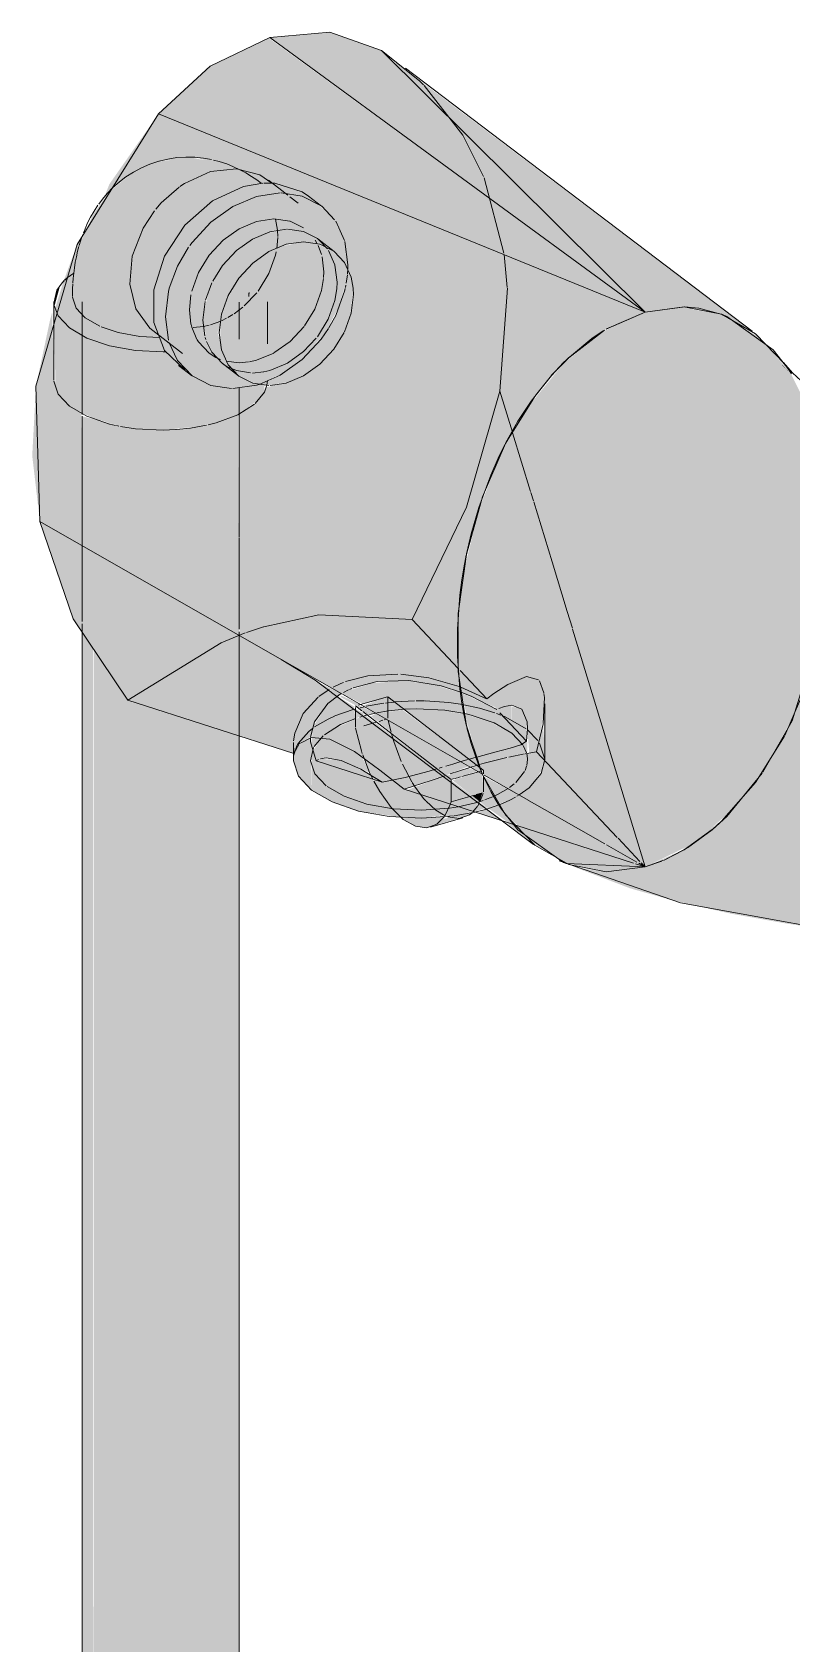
# Model space of a CAD drawing. Header units: metres. Extents: x 34 to 87, y -2.3 to 19.3.
# Drawn here: x 65.2017 to 65.3226, y 17.9248 to 18.1815 of the extents above; entities that cross this region are included whole.
import ezdxf

# ---------------------------------------------------------------- set-up
doc = ezdxf.new("R2010")
doc.units = ezdxf.units.M
doc.layers.add('P-PIPE', color=7, linetype='Continuous', lineweight=5)
doc.layers.add('P-SANR-FIXT', color=7, linetype='Continuous', lineweight=5)

# ---------------------------------------------------------------- blocks, each defined once
blk = doc.blocks.new('UT_Chuveiro ou ducha - UT_Elétrico-3241184-3D_DT_01')
at = {"layer": 'P-SANR-FIXT', "true_color": 0x7f7f7f, "transparency": 33554560}
for points in [[(-21.92422, 18.13697), (-21.98414, 18.18062), (-21.99344, 18.17614), (-22.00168, 18.16854), (-21.92528, 18.1374)], [(-21.92422, 18.13697), (-21.96619, 18.17862), (-21.97443, 18.18154), (-21.98394, 18.18072), (-21.92528, 18.13774)], [(-21.90716, 18.13382), (-21.96395, 18.17677), (-21.96395, 18.1764), (-21.92422, 18.13697), (-21.91756, 18.13775), (-21.91097, 18.1361), (-21.90743, 18.13397)], [(-21.99202, 18.13368), (-21.99127, 18.13772), (-21.98992, 18.14072), (-21.98868, 18.14262), (-21.98559, 18.14555), (-21.98294, 18.14709), (-21.98064, 18.14787), (-21.97776, 18.14806), (-21.97538, 18.14749), (-21.97486, 18.1475), (-21.97761, 18.1493), (-21.97877, 18.14982), (-21.98155, 18.15012), (-21.98497, 18.14933), (-21.98694, 18.14843), (-21.99012, 18.14585), (-21.99176, 18.14395), (-21.99352, 18.1407), (-21.99441, 18.13736), (-21.99462, 18.13568), (-21.99224, 18.13384)], [(-21.98456, 18.12532), (-21.9844, 18.12602), (-21.98134, 18.12759), (-21.97858, 18.12964), (-21.97507, 18.13382), (-21.97304, 18.13765), (-21.97189, 18.14157), (-21.97162, 18.14382), (-21.97229, 18.14508), (-21.97432, 18.14694), (-21.97681, 18.14792), (-21.9786, 18.14817), (-21.98232, 18.14736), (-21.98504, 18.14594), (-21.98742, 18.14397), (-21.98908, 18.14208), (-21.99098, 18.13852), (-21.99179, 18.1356), (-21.99188, 18.13261), (-21.99141, 18.13036), (-21.99001, 18.12794), (-21.98839, 18.1265), (-21.98596, 18.12552), (-21.98482, 18.12536)], [(-21.98411, 18.12526), (-21.98072, 18.12592), (-21.97819, 18.1271), (-21.97549, 18.12921), (-21.9732, 18.132), (-21.97209, 18.13382), (-21.971, 18.13698), (-21.97079, 18.14074), (-21.97142, 18.14338), (-21.97167, 18.14338), (-21.97229, 18.13973), (-21.97363, 18.13617), (-21.97653, 18.13185), (-21.97986, 18.12865), (-21.9833, 18.12648), (-21.98444, 18.12582), (-21.98434, 18.12529)], [(-21.9889, 18.12676), (-21.99093, 18.1293), (-21.99177, 18.13174), (-21.9923, 18.13389), (-21.99462, 18.13568), (-21.99393, 18.1322), (-21.99319, 18.13056), (-21.99022, 18.12777), (-21.98905, 18.12687)], [(-21.90107, 18.12725), (-21.90246, 18.12856), (-21.90242, 18.12846)], [(-21.98884, 18.08547), (-21.98905, 18.12061), (-21.99419, 18.11896), (-21.99853, 18.11833), (-22.00322, 18.11827), (-22.00739, 18.11875), (-22.01091, 18.11962), (-22.01383, 18.12036), (-22.01378, 18.09971), (-21.98886, 18.08548)], [(-21.98884, 18.06944), (-21.98886, 18.08548), (-22.01383, 18.09974), (-22.01383, 18.08598), (-22.00655, 18.07516), (-21.98887, 18.06945)], [(-21.95977, 18.05633), (-21.95602, 18.05686), (-21.95526, 18.05859), (-21.9624, 18.06101), (-21.95603, 18.06321), (-21.9687, 18.07267), (-21.97034, 18.07214), (-21.9703, 18.07052), (-21.9689, 18.06579), (-21.96781, 18.06314), (-21.96726, 18.06247), (-21.96736, 18.06227), (-21.96549, 18.05921), (-21.96365, 18.05706), (-21.96272, 18.05648), (-21.95982, 18.05633)], [(-21.94319, 18.06662), (-21.94295, 18.06693), (-21.94311, 18.07192), (-21.94383, 18.07372), (-21.94545, 18.07413), (-21.94545, 18.06987), (-21.94363, 18.06794), (-21.94324, 18.06676)], [(-21.97731, 18.06082), (-21.97749, 18.06911), (-21.97941, 18.06795), (-21.98013, 18.06663), (-21.98013, 18.06523), (-21.97922, 18.06285)], [(-21.96307, 18.05649), (-21.96549, 18.05921), (-21.96736, 18.06227), (-21.96787, 18.06267), (-21.97661, 18.06549), (-21.97498, 18.06593), (-21.97262, 18.06554), (-21.96808, 18.06364), (-21.96926, 18.06605), (-21.9705, 18.06697), (-21.97441, 18.06894), (-21.97587, 18.06894), (-21.97714, 18.06697), (-21.97731, 18.06549), (-21.97731, 18.06082), (-21.97404, 18.05892), (-21.96982, 18.05747), (-21.96334, 18.05651)], [(-21.95064, 18.06485), (-21.95071, 18.0651), (-21.95065, 18.06487)], [(-21.94742, 18.05859), (-21.94474, 18.05986), (-21.94439, 18.06009), (-21.94994, 18.06299), (-21.94743, 18.05859)], [(-21.95167, 18.05743), (-21.95057, 18.059), (-21.95174, 18.05992), (-21.9551, 18.05896), (-21.9551, 18.05854), (-21.95244, 18.05768)], [(-21.95057, 18.059), (-21.95012, 18.06038), (-21.95174, 18.05992), (-21.95068, 18.05909)], [(-21.92422, 18.04857), (-21.94439, 18.06009), (-21.94703, 18.05873), (-21.94728, 18.05833), (-21.94617, 18.05659), (-21.94437, 18.05508), (-21.92536, 18.04894)], [(-21.95626, 18.05658), (-21.95338, 18.05695), (-21.95167, 18.05743), (-21.95527, 18.05857), (-21.95615, 18.0567)], [(-21.95897, 18.0548), (-21.95736, 18.0554), (-21.95636, 18.05657), (-21.96079, 18.05638), (-21.9629, 18.05633), (-21.96272, 18.05615), (-21.96079, 18.05506), (-21.95949, 18.05488)], [(-21.95897, 18.0548), (-21.9522, 18.05686), (-21.9522, 18.05719), (-21.95666, 18.05615), (-21.95736, 18.0554), (-21.95828, 18.05506)]]:
    blk.add_hatch(color=8, dxfattribs=at).paths.add_polyline_path(points)
h = blk.add_hatch(color=8, dxfattribs=at)
h.paths.add_polyline_path([(-21.94287, 18.05292), (-21.94488, 18.05524), (-21.94645, 18.05574)])
h.paths.add_polyline_path([(-21.95096, 18.06475), (-21.95077, 18.0651), (-21.95143, 18.06697), (-21.95295, 18.07294), (-21.95807, 18.07362), (-21.96248, 18.07361), (-21.95113, 18.06487)])
h.paths.add_polyline_path([(-21.97243, 18.0761), (-21.97046, 18.07707), (-21.96683, 18.0781), (-21.9606, 18.07806), (-21.95572, 18.07707), (-21.95351, 18.07631), (-21.954, 18.08608), (-21.95296, 18.0962), (-21.95267, 18.09835), (-21.94975, 18.10839), (-21.94563, 18.11735), (-21.94124, 18.12418), (-21.93639, 18.12969), (-21.93044, 18.13424), (-21.92422, 18.13697), (-22.00168, 18.16854), (-22.00951, 18.15732), (-22.01036, 18.15511), (-22.00862, 18.15697), (-22.00571, 18.15922), (-22.00126, 18.1611), (-21.9955, 18.16149), (-21.9908, 18.16048), (-21.98726, 18.15927), (-21.98497, 18.15838), (-21.98352, 18.15745), (-21.98318, 18.15748), (-21.97838, 18.1558), (-21.97575, 18.15385), (-21.9732, 18.15081), (-21.97194, 18.1475), (-21.97076, 18.13891), (-21.97124, 18.13617), (-21.97229, 18.13349), (-21.97435, 18.13044), (-21.97697, 18.12797), (-21.97966, 18.12637), (-21.98231, 18.12552), (-21.98465, 18.12495), (-21.98497, 18.12404), (-21.98642, 18.12229), (-21.98884, 18.12061), (-21.98874, 18.08542), (-21.9725, 18.07614)])
h.paths.add_polyline_path([(-22.01383, 18.09974), (-22.01395, 18.12087), (-22.01586, 18.12198), (-22.01765, 18.12388), (-22.01833, 18.12654), (-22.01861, 18.13693), (-22.01898, 18.13553), (-22.02118, 18.12516), (-22.02178, 18.11408), (-22.02055, 18.10358)])
h.paths.add_polyline_path([(-22.01688, 18.14161), (-22.0159, 18.14261), (-22.01507, 18.14314), (-22.01464, 18.1459), (-22.01395, 18.14842), (-22.01426, 18.14842), (-22.01537, 18.14572), (-22.01671, 18.14209)])
h = blk.add_hatch(color=8, dxfattribs=at)
h.paths.add_polyline_path([(-22.00095, 18.11816), (-21.99484, 18.11883), (-21.99114, 18.11982), (-21.98884, 18.12075), (-21.98599, 18.12281), (-21.98482, 18.12422), (-21.98482, 18.12536), (-21.98748, 18.12603), (-21.98992, 18.12754), (-21.99249, 18.12981), (-21.99341, 18.13105), (-21.99439, 18.1339), (-21.99449, 18.13677), (-21.99417, 18.13888), (-21.99272, 18.14238), (-21.99114, 18.14476), (-21.98817, 18.14756), (-21.98583, 18.14897), (-21.98283, 18.14993), (-21.98064, 18.15009), (-21.97797, 18.14948), (-21.97521, 18.14777), (-21.97284, 18.14567), (-21.97187, 18.14438), (-21.97162, 18.14382), (-21.97165, 18.14532), (-21.97208, 18.14833), (-21.9738, 18.15177), (-21.97681, 18.15465), (-21.97883, 18.15612), (-21.98414, 18.15776), (-21.98553, 18.1588), (-21.9908, 18.16048), (-21.99274, 18.161), (-21.99701, 18.16156), (-22.00168, 18.16093), (-22.00571, 18.15922), (-22.00951, 18.15617), (-22.01208, 18.15249), (-22.01395, 18.14842), (-22.01466, 18.14575), (-22.01537, 18.14294), (-22.01671, 18.14183), (-22.01688, 18.14161), (-22.01833, 18.13693), (-22.01807, 18.12516), (-22.01765, 18.12388), (-22.01586, 18.12198), (-22.01201, 18.12), (-22.00766, 18.1188), (-22.00322, 18.11827), (-22.00105, 18.11816)])
h.paths.add_polyline_path([(-22.01333, 18.13604), (-22.01333, 18.13605), (-22.01383, 18.13604)])
h = blk.add_hatch(color=8, dxfattribs=at)
h.paths.add_polyline_path([(-21.93088, 18.04779), (-21.92422, 18.04857), (-21.94479, 18.05521), (-21.94231, 18.05256), (-21.93679, 18.04917), (-21.93259, 18.04819)])
h.paths.add_polyline_path([(-21.92422, 18.04857), (-21.91681, 18.05217), (-21.91063, 18.05738), (-21.90517, 18.06423), (-21.90048, 18.0728), (-21.89708, 18.08212), (-21.89506, 18.09123), (-21.89437, 18.10209), (-21.89511, 18.11108), (-21.89749, 18.12005), (-21.90107, 18.12725), (-21.90217, 18.12856), (-21.90613, 18.13298), (-21.91205, 18.13647), (-21.918, 18.1377), (-21.92422, 18.13697), (-21.93088, 18.1339), (-21.9372, 18.12877), (-21.94272, 18.12205), (-21.947, 18.11475), (-21.9506, 18.10578), (-21.95296, 18.0962), (-21.9538, 18.08871), (-21.95397, 18.08276), (-21.95376, 18.0795), (-21.95338, 18.07627), (-21.95043, 18.075), (-21.94752, 18.07378), (-21.94545, 18.07432), (-21.94371, 18.07343), (-21.943, 18.07103), (-21.94267, 18.06671), (-21.9415, 18.06697), (-21.94041, 18.07258), (-21.94024, 18.07109), (-21.94047, 18.0648), (-21.94093, 18.06328), (-21.94344, 18.06069), (-21.94432, 18.06005), (-21.92486, 18.04894)])
h.paths.add_polyline_path([(-21.95063, 18.06485), (-21.94552, 18.06616), (-21.94324, 18.06676), (-21.94383, 18.06815), (-21.94545, 18.06987), (-21.94928, 18.07185), (-21.95295, 18.07294), (-21.95064, 18.06487)])
h = blk.add_hatch(color=8, dxfattribs=at)
h.paths.add_polyline_path([(-21.90613, 18.13298), (-21.90743, 18.13397), (-21.90647, 18.13321)])
h.paths.add_polyline_path([(-21.91165, 18.13637), (-21.91205, 18.13661), (-21.91182, 18.13641)])
h = blk.add_hatch(color=8, dxfattribs=at)
h.paths.add_polyline_path([(-21.80174, 18.01356), (-21.7924, 18.01515), (-21.78646, 18.01757), (-21.78234, 18.02126), (-21.78099, 18.02538), (-21.78234, 18.02982), (-21.78436, 18.03196), (-21.7927, 18.03289), (-21.80395, 18.03307), (-21.81561, 18.03235), (-21.82693, 18.03087), (-21.83697, 18.02889), (-21.8396, 18.02819), (-21.83465, 18.02375), (-21.83042, 18.02074), (-21.82534, 18.01796), (-21.81825, 18.01542), (-21.80962, 18.01385), (-21.80511, 18.01368)])
h.paths.add_polyline_path([(-21.83982, 18.02839), (-21.82611, 18.03133), (-21.8102, 18.03345), (-21.79336, 18.03437), (-21.7864, 18.03438), (-21.79218, 18.03855), (-21.81054, 18.0503), (-21.82158, 18.05818), (-21.81054, 18.05875), (-21.79242, 18.04458), (-21.79633, 18.04897), (-21.80121, 18.05353), (-21.81627, 18.0651), (-21.83177, 18.07608), (-21.86893, 18.10168), (-21.88076, 18.10905), (-21.89706, 18.11876), (-21.89497, 18.10968), (-21.89438, 18.10035), (-21.89542, 18.08958), (-21.89787, 18.07968), (-21.90169, 18.07034), (-21.90615, 18.06281), (-21.91124, 18.05663), (-21.91856, 18.05112), (-21.92422, 18.04857), (-21.93088, 18.04779), (-21.93551, 18.04857), (-21.92662, 18.04517), (-21.9203, 18.04337), (-21.91055, 18.04112), (-21.90164, 18.03954), (-21.89309, 18.0383), (-21.87756, 18.03524), (-21.87039, 18.03345), (-21.86745, 18.03278), (-21.86745, 18.04286), (-21.86354, 18.04566), (-21.86042, 18.04734), (-21.84721, 18.03553), (-21.83994, 18.02851)])
h.paths.add_polyline_path([(-21.89666, 18.03899), (-21.89985, 18.03955), (-21.8969, 18.03903)])
h = blk.add_hatch(color=8, dxfattribs=at)
h.paths.add_polyline_path([(-21.94646, 18.05575), (-21.9495, 18.05781), (-21.95088, 18.05718), (-21.9476, 18.05612)])
h.paths.add_polyline_path([(-21.9689, 18.06579), (-21.9699, 18.06901), (-21.97034, 18.07125), (-21.97034, 18.07214), (-21.97384, 18.07052), (-21.97577, 18.06906), (-21.97404, 18.06875), (-21.96926, 18.06605), (-21.96891, 18.0658)])
h.paths.add_polyline_path([(-21.98013, 18.06663), (-21.97928, 18.0682), (-21.97731, 18.0694), (-21.97668, 18.07192), (-21.97425, 18.07492), (-21.97292, 18.07578), (-21.98408, 18.08275), (-21.98884, 18.08547), (-21.98884, 18.06944), (-21.98021, 18.06665)])
h.paths.add_polyline_path([(-22.01383, 18.08598), (-22.01383, 18.09974), (-22.02055, 18.10358), (-22.01525, 18.0881)])
h = blk.add_hatch(color=8, dxfattribs=at)
h.paths.add_polyline_path([(-21.97749, 18.06549), (-21.97684, 18.06778), (-21.97473, 18.06996), (-21.97179, 18.0716), (-21.97034, 18.07214), (-21.97057, 18.07415), (-21.97307, 18.07568), (-21.97473, 18.0746), (-21.97697, 18.07105), (-21.97749, 18.06759), (-21.97749, 18.06616)])
h.paths.add_polyline_path([(-21.95295, 18.07294), (-21.95351, 18.07631), (-21.95806, 18.07764), (-21.96275, 18.07823), (-21.96773, 18.07785), (-21.97173, 18.07655), (-21.97239, 18.07608), (-21.96918, 18.07455), (-21.96491, 18.07547), (-21.96235, 18.07362), (-21.96004, 18.07372), (-21.95397, 18.07313), (-21.95338, 18.07302)])
h = blk.add_hatch(color=8, dxfattribs=at)
h.paths.add_polyline_path([(-21.94488, 18.05524), (-21.947, 18.05785), (-21.9476, 18.05852), (-21.9492, 18.05792), (-21.94593, 18.05558)])
h.paths.add_polyline_path([(-21.9675, 18.06255), (-21.96808, 18.0633), (-21.97137, 18.06499), (-21.97287, 18.06558), (-21.97592, 18.0658), (-21.97661, 18.06549), (-21.96787, 18.06267)])
h.paths.add_polyline_path([(-21.97292, 18.07578), (-21.9727, 18.07625), (-21.97632, 18.078), (-21.97338, 18.07608)])
h = blk.add_hatch(color=8, dxfattribs=at)
h.paths.add_polyline_path([(-21.94545, 18.06987), (-21.94555, 18.0743), (-21.94827, 18.07389), (-21.95346, 18.07629), (-21.95267, 18.07289), (-21.95019, 18.07217), (-21.94744, 18.07103), (-21.94635, 18.07039)])
h.paths.add_polyline_path([(-21.97034, 18.07214), (-21.96889, 18.07295), (-21.97034, 18.07376), (-21.97034, 18.07257)])
h.paths.add_polyline_path([(-21.96954, 18.07445), (-21.9727, 18.07592), (-21.9727, 18.07563), (-21.97022, 18.07425), (-21.96983, 18.07436)])
h.paths.add_polyline_path([(-21.96703, 18.07302), (-21.96365, 18.07353), (-21.96277, 18.07383), (-21.96522, 18.07567), (-21.96918, 18.07425), (-21.96775, 18.07343)])
h.paths.add_polyline_path([(-21.97034, 18.07399), (-21.97048, 18.07418), (-21.97057, 18.07415)])
h = blk.add_hatch(color=8, dxfattribs=at)
h.paths.add_polyline_path([(-21.96855, 18.07271), (-21.96836, 18.07279), (-21.96889, 18.07295)])
h.paths.add_polyline_path([(-21.96829, 18.07276), (-21.96816, 18.07279), (-21.96804, 18.07281), (-21.96703, 18.07302), (-21.96988, 18.07435), (-21.97028, 18.07406), (-21.96832, 18.07277)])
h.paths.add_polyline_path([(-21.97034, 18.07409), (-21.97046, 18.07419), (-21.97048, 18.07418)])
h = blk.add_hatch(color=8, dxfattribs=at)
h.paths.add_polyline_path([(-21.96831, 18.07275), (-21.96832, 18.07277), (-21.96836, 18.07279)])
h.paths.add_polyline_path([(-21.96816, 18.07279), (-21.96814, 18.07279), (-21.96886, 18.07335)])
h = blk.add_hatch(color=8, dxfattribs=at)
h.paths.add_polyline_path([(-21.95591, 18.06316), (-21.95233, 18.06462), (-21.96703, 18.07302), (-21.96786, 18.07257), (-21.95593, 18.06318)])
h.paths.add_polyline_path([(-21.9551, 18.06249), (-21.9551, 18.06253), (-21.95556, 18.06285)])
h.paths.add_polyline_path([(-21.95076, 18.06372), (-21.95035, 18.064), (-21.95084, 18.06466), (-21.95117, 18.06469), (-21.95199, 18.06443), (-21.95094, 18.06383)])
h = blk.add_hatch(color=8, dxfattribs=at)
h.paths.add_polyline_path([(-21.95595, 18.06315), (-21.95593, 18.06318), (-21.95603, 18.06321)])
h.paths.add_polyline_path([(-21.95199, 18.06443), (-21.95117, 18.06491), (-21.96282, 18.07359), (-21.96703, 18.07302), (-21.95233, 18.06462)])
h = blk.add_hatch(color=8, dxfattribs=at)
h.paths.add_polyline_path([(-21.9492, 18.05792), (-21.94745, 18.05864), (-21.94994, 18.06299), (-21.95012, 18.06), (-21.95053, 18.05896), (-21.94922, 18.05793)])
h.paths.add_polyline_path([(-21.94439, 18.06009), (-21.94231, 18.06161), (-21.94066, 18.064), (-21.94022, 18.06697), (-21.94047, 18.07139), (-21.9415, 18.06693), (-21.94295, 18.06657), (-21.94319, 18.06662), (-21.94994, 18.06507), (-21.9506, 18.06476), (-21.95012, 18.0641), (-21.94994, 18.06383), (-21.94982, 18.06319), (-21.94532, 18.06062)])
h = blk.add_hatch(color=8, dxfattribs=at)
h.paths.add_polyline_path([(-21.95526, 18.05859), (-21.9551, 18.05896), (-21.9551, 18.06249), (-21.95597, 18.06314), (-21.96213, 18.06081), (-21.95572, 18.05874)])
h.paths.add_polyline_path([(-21.96608, 18.06209), (-21.96755, 18.06264), (-21.96726, 18.06247), (-21.96646, 18.06221)])
h = blk.add_hatch(color=8, dxfattribs=at)
h.paths.add_polyline_path([(-21.95506, 18.0625), (-21.95094, 18.06383), (-21.95233, 18.06432), (-21.95583, 18.0631), (-21.9551, 18.06253)])
h.paths.add_polyline_path([(-21.9503, 18.06385), (-21.95012, 18.0641), (-21.95034, 18.06396)])
h = blk.add_hatch(color=8, dxfattribs=at)
h.paths.add_polyline_path([(-21.9551, 18.05896), (-21.95178, 18.05996), (-21.9551, 18.06236), (-21.9551, 18.05985)])
h.paths.add_polyline_path([(-21.95014, 18.06337), (-21.9504, 18.06383), (-21.95058, 18.06362)])
h = blk.add_hatch(color=8, dxfattribs=at)
h.paths.add_polyline_path([(-21.95174, 18.05992), (-21.94994, 18.06055), (-21.95016, 18.06338), (-21.95076, 18.06372), (-21.95487, 18.06235), (-21.95178, 18.05996)])
h.paths.add_polyline_path([(-21.94994, 18.06325), (-21.95018, 18.06389), (-21.95029, 18.06383), (-21.95004, 18.06331)])
h = blk.add_hatch(color=8, dxfattribs=at)
h.paths.add_polyline_path([(-21.95142, 18.05735), (-21.94939, 18.05806), (-21.95062, 18.05887), (-21.95144, 18.05768), (-21.95167, 18.05743)])
h.paths.add_polyline_path([(-21.95047, 18.06437), (-21.95087, 18.06478), (-21.95084, 18.06466)])
at = {"layer": 'P-SANR-FIXT'}
for p, q in [((-21.92422, 18.13697), (-21.98394, 18.18072)), ((-21.96619, 18.17862), (-21.96012, 18.1738)), ((-21.96619, 18.17862), (-21.92422, 18.13697)), ((-21.90717, 18.13392), (-21.96238, 18.17582)), ((-22.00168, 18.16854), (-21.92422, 18.13697)), ((-21.93044, 18.13424), (-21.92422, 18.13697)), ((-21.92422, 18.13697), (-21.918, 18.13777)), ((-21.91569, 18.13756), (-21.91793, 18.13777)), ((-21.93088, 18.13397), (-21.93273, 18.13273)), ((-21.94236, 18.12276), (-21.94446, 18.11956)), ((-22.02055, 18.10358), (-21.98426, 18.08285)), ((-21.95069, 18.10583), (-21.95191, 18.10162)), ((-21.95409, 18.08644), (-21.9541, 18.08212)), ((-22.00655, 18.07516), (-21.98013, 18.06663)), ((-21.98021, 18.06784), (-21.98021, 18.06567)), ((-21.95192, 18.06822), (-21.95069, 18.06466)), ((-21.96256, 18.06095), (-21.94646, 18.05575)), ((-21.95838, 18.05492), (-21.95322, 18.05638))]:
    blk.add_line(p, q, dxfattribs=at)
at = {"layer": 'P-SANR-FIXT', "color": 250, "true_color": 0x3f3f3f}
for p, q in [((-21.96012, 18.1738), (-21.95949, 18.17318)), ((-21.94986, 18.15833), (-21.94669, 18.14632)), ((-21.97372, 18.14662), (-21.97632, 18.14862)), ((-21.94667, 18.14613), (-21.94616, 18.14086)), ((-21.9942, 18.13888), (-21.99319, 18.14161)), ((-21.97066, 18.13975), (-21.9707, 18.14074)), ((-21.94615, 18.14077), (-21.94733, 18.12437)), ((-21.99462, 18.13568), (-21.99426, 18.13864)), ((-21.92422, 18.13697), (-21.93035, 18.13429)), ((-21.91793, 18.13777), (-21.92422, 18.13697)), ((-21.91195, 18.13657), (-21.91569, 18.13756)), ((-21.99432, 18.13317), (-21.99462, 18.13568)), ((-21.99416, 18.1326), (-21.99426, 18.13292)), ((-21.93273, 18.13273), (-21.93628, 18.1298)), ((-21.93638, 18.1297), (-21.93681, 18.12929)), ((-21.90131, 18.12769), (-21.90386, 18.13093)), ((-21.99156, 18.12881), (-21.98896, 18.12681)), ((-21.93911, 18.12687), (-21.94168, 18.12369)), ((-21.90193, 18.12857), (-21.90134, 18.12774)), ((-21.90123, 18.12758), (-21.90094, 18.12713)), ((-21.98668, 18.12563), (-21.98411, 18.12526)), ((-21.94733, 18.12437), (-21.94533, 18.11783)), ((-21.9418, 18.12353), (-21.94236, 18.12276)), ((-21.94446, 18.11956), (-21.94637, 18.11619)), ((-21.9465, 18.11593), (-21.94706, 18.11482)), ((-21.94879, 18.11098), (-21.95069, 18.10583)), ((-21.95191, 18.10162), (-21.95264, 18.09846)), ((-21.95269, 18.09822), (-21.95307, 18.09622)), ((-21.9537, 18.09184), (-21.95409, 18.08644)), ((-21.98497, 18.08682), (-21.98767, 18.08592)), ((-21.96133, 18.088), (-21.95397, 18.08018)), ((-21.98426, 18.08285), (-21.97252, 18.07615)), ((-21.9541, 18.08212), (-21.95371, 18.07696)), ((-21.97451, 18.07686), (-21.97615, 18.07572)), ((-21.97239, 18.07608), (-21.95012, 18.06336)), ((-21.97225, 18.07637), (-21.97145, 18.07677)), ((-21.9713, 18.07683), (-21.9709, 18.077)), ((-21.96954, 18.07445), (-21.96522, 18.07567)), ((-21.96518, 18.07568), (-21.95096, 18.06475)), ((-21.97034, 18.07399), (-21.97034, 18.07085)), ((-21.95307, 18.07292), (-21.95265, 18.07098)), ((-21.95603, 18.06321), (-21.96615, 18.07099)), ((-21.95259, 18.07071), (-21.95192, 18.06822)), ((-21.98019, 18.06842), (-21.98013, 18.06663)), ((-21.97749, 18.06874), (-21.97748, 18.06915)), ((-21.97661, 18.06549), (-21.97749, 18.06851)), ((-21.97549, 18.06944), (-21.9769, 18.06777)), ((-21.90206, 18.06938), (-21.90663, 18.06203)), ((-21.98021, 18.06577), (-21.98018, 18.06622)), ((-21.98021, 18.06546), (-21.98021, 18.06567)), ((-21.97622, 18.0657), (-21.97661, 18.06549)), ((-21.97661, 18.06549), (-21.96608, 18.06209)), ((-21.97498, 18.06593), (-21.97592, 18.0658)), ((-21.9513, 18.066), (-21.95354, 18.06535)), ((-21.95743, 18.06418), (-21.9586, 18.06383)), ((-21.95195, 18.06447), (-21.9506, 18.06488)), ((-21.95069, 18.06466), (-21.95007, 18.06319)), ((-21.94994, 18.0629), (-21.94879, 18.06059)), ((-21.95604, 18.05681), (-21.95523, 18.05854)), ((-21.95537, 18.05792), (-21.95398, 18.05814)), ((-21.94706, 18.05775), (-21.94448, 18.05449)), ((-21.95381, 18.05627), (-21.95563, 18.05653)), ((-21.94646, 18.05575), (-21.94488, 18.05524)), ((-21.91749, 18.05162), (-21.91356, 18.0545)), ((-21.92422, 18.04857), (-21.92138, 18.04958)), ((-21.92129, 18.04961), (-21.91756, 18.05157)), ((-21.93681, 18.0491), (-21.92422, 18.04857)), ((-21.92159, 18.04949), (-21.92422, 18.04857))]:
    blk.add_line(p, q, dxfattribs=at)
at = {"layer": 'P-SANR-FIXT', "color": 8, "true_color": 0x6f6f6f}
for p, q in [((-21.97638, 18.14867), (-21.97632, 18.14862)), ((-21.96862, 18.07416), (-21.96582, 18.07465)), ((-21.96709, 18.07308), (-21.9681, 18.07286)), ((-21.96555, 18.07468), (-21.96421, 18.07483)), ((-21.94788, 18.07303), (-21.94717, 18.07276)), ((-21.96598, 18.07193), (-21.96658, 18.07176)), ((-21.96541, 18.07209), (-21.96578, 18.07199)), ((-21.96467, 18.07003), (-21.96513, 18.07192)), ((-21.94102, 18.06829), (-21.94022, 18.06588)), ((-21.94306, 18.06472), (-21.94294, 18.06567)), ((-21.95492, 18.06254), (-21.95457, 18.06264)), ((-21.95448, 18.06267), (-21.95416, 18.06276)), ((-21.95404, 18.06279), (-21.9536, 18.06292)), ((-21.95338, 18.06298), (-21.95076, 18.06372)), ((-21.95037, 18.06429), (-21.94994, 18.06396)), ((-21.94994, 18.06396), (-21.94994, 18.06339)), ((-21.94994, 18.06299), (-21.94994, 18.06055)), ((-21.94482, 18.062), (-21.94343, 18.06376)), ((-21.94334, 18.06394), (-21.94308, 18.06463)), ((-21.95993, 18.06004), (-21.96093, 18.06144)), ((-21.95174, 18.05992), (-21.95139, 18.06002)), ((-21.95111, 18.0601), (-21.9501, 18.06038)), ((-21.94998, 18.06028), (-21.95051, 18.05895)), ((-21.94891, 18.05957), (-21.94834, 18.05981)), ((-21.9458, 18.06122), (-21.94506, 18.06179)), ((-21.94425, 18.06004), (-21.94462, 18.05982)), ((-21.95049, 18.059), (-21.95001, 18.05916)), ((-21.94974, 18.05925), (-21.94894, 18.05956))]:
    blk.add_line(p, q, dxfattribs=at)
at = {"layer": 'P-SANR-FIXT', "color": 251, "true_color": 0x5f5f5f}
for p, q in [((-21.97632, 18.14862), (-21.97479, 18.14701)), ((-21.97463, 18.14678), (-21.97362, 18.1445)), ((-21.97372, 18.14662), (-21.97379, 18.14667)), ((-21.97361, 18.14445), (-21.97326, 18.14175)), ((-21.97326, 18.14168), (-21.9733, 18.1407)), ((-21.97469, 18.13582), (-21.97638, 18.13304)), ((-21.99074, 18.12826), (-21.99149, 18.12875)), ((-21.98498, 18.12742), (-21.9867, 18.12725)), ((-21.90105, 18.12729), (-21.90131, 18.12769)), ((-21.94531, 18.11774), (-21.94246, 18.10839)), ((-21.94241, 18.10824), (-21.942, 18.1069)), ((-21.94194, 18.10671), (-21.93903, 18.09715)), ((-21.93903, 18.09715), (-21.93663, 18.08927)), ((-21.93662, 18.08925), (-21.93581, 18.08659)), ((-21.93576, 18.08643), (-21.92422, 18.04857)), ((-21.95369, 18.07989), (-21.94942, 18.07535)), ((-21.94312, 18.07891), (-21.94606, 18.07763)), ((-21.94117, 18.07839), (-21.94312, 18.07891)), ((-21.94036, 18.07631), (-21.94105, 18.07823)), ((-21.973, 18.07593), (-21.97259, 18.07618)), ((-21.96518, 18.07229), (-21.96518, 18.07564)), ((-21.94945, 18.07537), (-21.95357, 18.0772)), ((-21.95339, 18.07636), (-21.95192, 18.07577)), ((-21.95192, 18.07577), (-21.94784, 18.07367)), ((-21.94829, 18.07618), (-21.94942, 18.07535)), ((-21.94606, 18.07763), (-21.94829, 18.07619)), ((-21.94046, 18.07144), (-21.94025, 18.07556)), ((-21.94025, 18.07556), (-21.94034, 18.0762)), ((-21.97359, 18.07262), (-21.97069, 18.07364)), ((-21.96933, 18.07344), (-21.97034, 18.07422)), ((-21.96983, 18.07436), (-21.96954, 18.07445)), ((-21.96615, 18.07099), (-21.96917, 18.07332)), ((-21.96403, 18.07485), (-21.96095, 18.07502)), ((-21.96066, 18.07502), (-21.95932, 18.07501)), ((-21.95191, 18.07276), (-21.9529, 18.07299)), ((-21.94827, 18.07151), (-21.95191, 18.07276)), ((-21.94734, 18.07313), (-21.94309, 18.06862)), ((-21.94545, 18.07432), (-21.94383, 18.07372)), ((-21.94021, 18.06567), (-21.94021, 18.07455)), ((-21.97683, 18.07087), (-21.97467, 18.07213)), ((-21.97467, 18.07213), (-21.97369, 18.07258)), ((-21.96704, 18.07163), (-21.96901, 18.07107)), ((-21.94545, 18.06987), (-21.94827, 18.07151)), ((-21.94293, 18.07058), (-21.94309, 18.06862)), ((-21.94295, 18.07039), (-21.94131, 18.06872)), ((-21.9415, 18.06693), (-21.94047, 18.07139)), ((-21.97749, 18.06851), (-21.97749, 18.06874)), ((-21.977, 18.06759), (-21.97749, 18.06549)), ((-21.94371, 18.06805), (-21.94545, 18.06987)), ((-21.94309, 18.06862), (-21.94399, 18.06803)), ((-21.9431, 18.06677), (-21.94363, 18.06794)), ((-21.96136, 18.06213), (-21.96284, 18.06494)), ((-21.95483, 18.06496), (-21.95593, 18.06463)), ((-21.95354, 18.06535), (-21.95483, 18.06496)), ((-21.94812, 18.06686), (-21.95102, 18.06608)), ((-21.94594, 18.06608), (-21.94344, 18.06657)), ((-21.94333, 18.06659), (-21.9415, 18.06693)), ((-21.9415, 18.06693), (-21.92865, 18.05328)), ((-21.94022, 18.06588), (-21.94021, 18.06567)), ((-21.96783, 18.06311), (-21.96758, 18.0626)), ((-21.95655, 18.06444), (-21.95703, 18.0643)), ((-21.9551, 18.06249), (-21.95592, 18.06313)), ((-21.9551, 18.05896), (-21.9551, 18.06249)), ((-21.95096, 18.06475), (-21.95047, 18.06437)), ((-21.95076, 18.06372), (-21.9503, 18.06385)), ((-21.94985, 18.0632), (-21.94274, 18.05914)), ((-21.96093, 18.06144), (-21.9613, 18.06203)), ((-21.95948, 18.05949), (-21.95993, 18.06004)), ((-21.9551, 18.05896), (-21.95174, 18.05992)), ((-21.94267, 18.06118), (-21.94425, 18.06004)), ((-21.95913, 18.05909), (-21.95948, 18.05949)), ((-21.95756, 18.05762), (-21.95909, 18.05904)), ((-21.95604, 18.05669), (-21.95755, 18.05762)), ((-21.95523, 18.05854), (-21.9551, 18.05896)), ((-21.95088, 18.05828), (-21.95163, 18.05734)), ((-21.95059, 18.05879), (-21.95087, 18.0583)), ((-21.9475, 18.05846), (-21.94915, 18.05788)), ((-21.94266, 18.0591), (-21.93903, 18.05703)), ((-21.94479, 18.05521), (-21.92605, 18.04916)), ((-21.93903, 18.05703), (-21.93062, 18.05223)), ((-21.93039, 18.05209), (-21.92552, 18.04931)), ((-21.92854, 18.05316), (-21.92505, 18.04945)), ((-21.92577, 18.04907), (-21.92422, 18.04857)), ((-21.92524, 18.04915), (-21.92422, 18.04857)), ((-21.92483, 18.04922), (-21.92422, 18.04857))]:
    blk.add_line(p, q, dxfattribs=at)
at = {"layer": 'P-SANR-FIXT', "color": 8, "true_color": 0x777777}
blk.add_line((-21.96957, 18.07394), (-21.96888, 18.0741), dxfattribs=at)
at = {"layer": 'P-SANR-FIXT'}
for points in [[(-22.00168, 18.16854, 0), (-21.99344, 18.17614, 0), (-21.98394, 18.18072, 0)], [(-21.98394, 18.18072, 0), (-21.97443, 18.18154, 0), (-21.96619, 18.17862, 0)], [(-22.02055, 18.10358, 0), (-22.02118, 18.12516, 0), (-22.01464, 18.14771, 0), (-22.00168, 18.16854, 0)], [(-21.91778, 18.13776, 0), (-21.91205, 18.13661, 0), (-21.90664, 18.13352, 0), (-21.90199, 18.12866, 0)], [(-21.90386, 18.13093, 0), (-21.91124, 18.13628, 0), (-21.9118, 18.13651, 0)], [(-21.9391, 18.12689, 0), (-21.93639, 18.12969, 0), (-21.93067, 18.1341, 0)], [(-21.93681, 18.12929, 0), (-21.9372, 18.12891, 0), (-21.93911, 18.12687, 0)], [(-21.93639, 18.04894, 0), (-21.9418, 18.05202, 0), (-21.94645, 18.05688, 0), (-21.95012, 18.06331, 0), (-21.95267, 18.07103, 0), (-21.95397, 18.0797, 0), (-21.95397, 18.08894, 0), (-21.95267, 18.09835, 0), (-21.95012, 18.10751, 0), (-21.94645, 18.11603, 0), (-21.9418, 18.12353, 0), (-21.93911, 18.12687, 0)], [(-21.84123, 18.08281, 0), (-21.89661, 18.12344, 0), (-21.90076, 18.12729, 0), (-21.90184, 18.12849, 0), (-21.90219, 18.12893, 0)], [(-21.94706, 18.11482, 0), (-21.94761, 18.11369, 0), (-21.94879, 18.11098, 0)], [(-22.00655, 18.07516, 0), (-22.01525, 18.0881, 0), (-22.02055, 18.10358, 0)], [(-21.95307, 18.09622, 0), (-21.95338, 18.09432, 0), (-21.9537, 18.09184, 0)], [(-21.94197, 18.05216, 0), (-21.97674, 18.07832, 0), (-21.98213, 18.08164, 0)], [(-21.95371, 18.07696, 0), (-21.95338, 18.07465, 0), (-21.95307, 18.07292, 0)], [(-21.98013, 18.06663, 0), (-21.97928, 18.0682, 0), (-21.97731, 18.0692, 0)], [(-21.97731, 18.0692, 0), (-21.97441, 18.06894, 0), (-21.9705, 18.06697, 0), (-21.96647, 18.064, 0), (-21.96256, 18.06095, 0)], [(-21.97731, 18.06082, 0), (-21.97941, 18.06305, 0), (-21.98021, 18.06546, 0)], [(-21.95135, 18.05729, 0), (-21.95461, 18.0567, 0), (-21.95977, 18.05633, 0), (-21.96496, 18.05659, 0), (-21.96982, 18.05747, 0), (-21.97404, 18.05892, 0), (-21.97731, 18.06082, 0)], [(-21.94879, 18.06059, 0), (-21.9476, 18.05857, 0), (-21.94706, 18.05775, 0)], [(-21.96307, 18.05644, 0), (-21.96272, 18.05615, 0), (-21.96079, 18.05506, 0), (-21.95897, 18.0548, 0), (-21.95736, 18.0554, 0), (-21.95623, 18.05653, 0)], [(-21.95178, 18.05719, 0), (-21.9522, 18.05686, 0), (-21.95381, 18.05627, 0)], [(-21.94448, 18.05449, 0), (-21.9372, 18.04926, 0), (-21.93681, 18.0491, 0)], [(-21.88291, 18.0364, 0), (-21.9186, 18.04284, 0), (-21.93788, 18.04957, 0)]]:
    blk.add_polyline3d(points, dxfattribs=at)
at = {"layer": 'P-SANR-FIXT', "color": 250, "true_color": 0x3f3f3f}
for points in [[(-21.95937, 18.17305, 0), (-21.95324, 18.16514, 0), (-21.94996, 18.15856, 0)], [(-21.99305, 18.14189, 0), (-21.99149, 18.14438, 0), (-21.98928, 18.14677, 0), (-21.9867, 18.1486, 0), (-21.98394, 18.14976, 0), (-21.98133, 18.15017, 0)], [(-21.98117, 18.15017, 0), (-21.9786, 18.1498, 0), (-21.97638, 18.14867, 0)], [(-21.97379, 18.14667, 0), (-21.976, 18.1478, 0), (-21.97858, 18.14817, 0), (-21.98134, 18.14777, 0), (-21.98411, 18.1466, 0), (-21.98668, 18.14477, 0), (-21.9889, 18.14238, 0), (-21.99059, 18.13961, 0), (-21.99166, 18.13664, 0), (-21.99202, 18.13368, 0)], [(-21.97071, 18.14079, 0), (-21.97102, 18.14251, 0), (-21.97209, 18.14487, 0), (-21.97372, 18.14662, 0)], [(-21.97209, 18.13382, 0), (-21.97102, 18.13679, 0), (-21.97066, 18.13975, 0)], [(-21.99149, 18.12875, 0), (-21.99319, 18.13056, 0), (-21.99406, 18.1323, 0)], [(-21.99202, 18.13368, 0), (-21.99166, 18.13092, 0), (-21.99059, 18.12856, 0), (-21.9889, 18.12676, 0), (-21.98669, 18.12563, 0)], [(-21.98391, 18.12526, 0), (-21.98134, 18.12566, 0), (-21.97858, 18.12683, 0), (-21.976, 18.12866, 0), (-21.97379, 18.13105, 0), (-21.97215, 18.1337, 0)], [(-21.94733, 18.12437, 0), (-21.95263, 18.10588, 0), (-21.96133, 18.088, 0)], [(-21.96133, 18.088, 0), (-21.97615, 18.08871, 0), (-21.98494, 18.08682, 0)], [(-21.90547, 18.06367, 0), (-21.90084, 18.07185, 0), (-21.89533, 18.08956, 0)], [(-21.89533, 18.08957, 0), (-21.89577, 18.08719, 0), (-21.89832, 18.07803, 0), (-21.90199, 18.06951, 0)], [(-21.98788, 18.08584, 0), (-21.99172, 18.08428, 0), (-22.00655, 18.07516, 0)], [(-21.97224, 18.07796, 0), (-21.97266, 18.07779, 0), (-21.97389, 18.07721, 0)], [(-21.96359, 18.07929, 0), (-21.96837, 18.07901, 0), (-21.97189, 18.07809, 0)], [(-21.97072, 18.07708, 0), (-21.96686, 18.07809, 0), (-21.96184, 18.07826, 0), (-21.95671, 18.07741, 0), (-21.95344, 18.07638, 0)], [(-21.95384, 18.0773, 0), (-21.95865, 18.07868, 0), (-21.96311, 18.07927, 0)], [(-21.97625, 18.07564, 0), (-21.97863, 18.073, 0), (-21.97998, 18.06988, 0), (-21.98018, 18.06867, 0)], [(-21.97747, 18.06924, 0), (-21.97684, 18.0717, 0), (-21.97473, 18.0746, 0), (-21.973, 18.07593, 0)], [(-21.95291, 18.07299, 0), (-21.95612, 18.07352, 0), (-21.9606, 18.07375, 0), (-21.9625, 18.07368, 0)], [(-21.97944, 18.06825, 0), (-21.97775, 18.07017, 0), (-21.97716, 18.07064, 0)], [(-21.97042, 18.07219, 0), (-21.9727, 18.07125, 0), (-21.97527, 18.06964, 0)], [(-21.97034, 18.07069, 0), (-21.96939, 18.06708, 0), (-21.96924, 18.06662, 0)], [(-21.98017, 18.06628, 0), (-21.97964, 18.06789, 0), (-21.97945, 18.06823, 0)], [(-21.97749, 18.06549, 0), (-21.9768, 18.06341, 0), (-21.97498, 18.06148, 0)], [(-21.96608, 18.06209, 0), (-21.96948, 18.06415, 0), (-21.97262, 18.06554, 0), (-21.97498, 18.06593, 0)], [(-21.96917, 18.06641, 0), (-21.96808, 18.06364, 0), (-21.96783, 18.06311, 0)], [(-21.95862, 18.06383, 0), (-21.96241, 18.0628, 0), (-21.96608, 18.06209, 0)], [(-21.96256, 18.06095, 0), (-21.95827, 18.06236, 0), (-21.95596, 18.06315, 0)], [(-21.91351, 18.05454, 0), (-21.91124, 18.05663, 0), (-21.90557, 18.06351, 0)], [(-21.97484, 18.06138, 0), (-21.97215, 18.05984, 0), (-21.96851, 18.05859, 0), (-21.96431, 18.05783, 0)], [(-21.96739, 18.06222, 0), (-21.96646, 18.06057, 0), (-21.96464, 18.05802, 0), (-21.96307, 18.05644, 0)], [(-21.90664, 18.06201, 0), (-21.91205, 18.05585, 0), (-21.91347, 18.05458, 0)], [(-21.96428, 18.05782, 0), (-21.95983, 18.0576, 0), (-21.95539, 18.05792, 0)], [(-21.94915, 18.05788, 0), (-21.94983, 18.05768, 0), (-21.95135, 18.05729, 0)], [(-21.91354, 18.05452, 0), (-21.918, 18.0513, 0), (-21.92128, 18.04962, 0)], [(-21.92422, 18.04857, 0), (-21.93044, 18.04777, 0), (-21.93639, 18.04894, 0)]]:
    blk.add_polyline3d(points, dxfattribs=at)
at = {"layer": 'P-SANR-FIXT', "color": 251, "true_color": 0x5f5f5f}
for points in [[(-21.97331, 18.14064, 0), (-21.97362, 18.13878, 0), (-21.97469, 18.13582, 0)], [(-21.97657, 18.1328, 0), (-21.9786, 18.13066, 0), (-21.98117, 18.12882, 0), (-21.98394, 18.12766, 0), (-21.98494, 18.12743, 0)], [(-21.98702, 18.12726, 0), (-21.98928, 18.12763, 0), (-21.99069, 18.12823, 0)], [(-21.96858, 18.07274, 0), (-21.96918, 18.07257, 0), (-21.96962, 18.07245, 0)], [(-21.9625, 18.07368, 0), (-21.96506, 18.07343, 0), (-21.96692, 18.07311, 0)], [(-21.95926, 18.07501, 0), (-21.95547, 18.07476, 0), (-21.95325, 18.07444, 0)], [(-21.94751, 18.07381, 0), (-21.94659, 18.07413, 0), (-21.94545, 18.07432, 0)], [(-21.94383, 18.07372, 0), (-21.943, 18.07167, 0), (-21.94293, 18.07058, 0)], [(-21.96304, 18.06538, 0), (-21.96423, 18.06855, 0), (-21.96459, 18.06975, 0)], [(-21.94399, 18.06803, 0), (-21.94568, 18.0675, 0), (-21.94812, 18.06686, 0)], [(-21.95059, 18.06488, 0), (-21.94982, 18.0651, 0), (-21.94624, 18.06601, 0)], [(-21.94021, 18.06567, 0), (-21.94078, 18.06346, 0), (-21.94267, 18.06118, 0)], [(-21.95528, 18.06338, 0), (-21.95394, 18.06383, 0), (-21.95195, 18.06447, 0)], [(-21.95398, 18.05814, 0), (-21.95124, 18.05877, 0), (-21.95065, 18.05895, 0)]]:
    blk.add_polyline3d(points, dxfattribs=at)
at = {"layer": 'P-SANR-FIXT', "color": 8, "true_color": 0x6f6f6f}
for points in [[(-21.9531, 18.07441, 0), (-21.9506, 18.07387, 0), (-21.94814, 18.07313, 0)], [(-21.94711, 18.07274, 0), (-21.94639, 18.07243, 0), (-21.94318, 18.07057, 0)], [(-21.94294, 18.06567, 0), (-21.94294, 18.06585, 0), (-21.94306, 18.06662, 0)], [(-21.94483, 18.0597, 0), (-21.94576, 18.05921, 0), (-21.94732, 18.05853, 0)]]:
    blk.add_polyline3d(points, dxfattribs=at)
at = {"layer": 'P-SANR-FIXT', "color": 8, "true_color": 0x777777}
blk.add_polyline3d([(-21.94814, 18.0599, 0), (-21.94773, 18.06009, 0), (-21.94604, 18.06106, 0)], dxfattribs=at)
blk = doc.blocks.new('Joelho 90 com Bucha de Latao - Agua Fria_Soldavel - MEP - Tigre - Standard-V55-3D_DT_01')
at = {"layer": 'P-PIPE', "true_color": 0x009be6}
blk.add_hatch(color=142, dxfattribs=at).paths.add_polyline_path([(-22.01821, 18.13803), (-22.01739, 18.14101), (-22.01785, 18.14045), (-22.01833, 18.13839)])
at = {"layer": 'P-PIPE', "color": 250, "true_color": 0x3f3f3f}
for p, q in [((-21.98814, 18.15698), (-21.98506, 18.15751)), ((-21.98111, 18.15559), (-21.98418, 18.15795)), ((-21.98231, 18.15593), (-21.98607, 18.15538)), ((-21.97945, 18.15431), (-21.98076, 18.15532)), ((-21.97572, 18.15384), (-21.97778, 18.15542)), ((-21.97364, 18.15166), (-21.9757, 18.15382)), ((-21.98275, 18.15001), (-21.98307, 18.15177)), ((-21.98072, 18.15144), (-21.97859, 18.15037)), ((-21.97207, 18.14834), (-21.97348, 18.15144)), ((-22.0167, 18.14197), (-22.01701, 18.14164)), ((-22.01701, 18.14164), (-22.0167, 18.14196)), ((-22.01833, 18.13769), (-22.01833, 18.13052)), ((-21.99615, 18.13452), (-21.99452, 18.13467)), ((-22.00259, 18.13401), (-21.99787, 18.13038)), ((-22.01833, 18.13052), (-22.01833, 18.12964)), ((-22.01833, 18.12964), (-22.01833, 18.1261)), ((-21.99851, 18.12847), (-21.99643, 18.12688)), ((-21.98983, 18.12477), (-21.98607, 18.12532)), ((-21.98607, 18.12532), (-21.98567, 18.12544)), ((-22.00799, 18.11879), (-22.00838, 18.11887)), ((-21.9925, 18.11931), (-21.99377, 18.11899))]:
    blk.add_line(p, q, dxfattribs=at)
at = {"layer": 'P-PIPE', "color": 251, "true_color": 0x5f5f5f}
for p, q in [((-21.9827, 18.14902), (-21.98275, 18.14996)), ((-21.98286, 18.1471), (-21.98271, 18.14884)), ((-21.97675, 18.1484), (-21.97647, 18.14793)), ((-21.97627, 18.14754), (-21.97575, 18.14614)), ((-21.9718, 18.14157), (-21.97162, 18.14289)), ((-21.9716, 18.14305), (-21.97155, 18.14384)), ((-21.98805, 18.13793), (-21.98604, 18.14005)), ((-21.98729, 18.13951), (-21.98729, 18.13945)), ((-21.97193, 18.1409), (-21.97186, 18.14126)), ((-21.98966, 18.13668), (-21.98827, 18.13774)), ((-21.98433, 18.13189), (-21.98433, 18.13857)), ((-21.97681, 18.13745), (-21.97844, 18.13478)), ((-21.99452, 18.13467), (-21.99361, 18.13487)), ((-21.99339, 18.13493), (-21.99176, 18.13552)), ((-21.99164, 18.13558), (-21.99086, 18.13597)), ((-21.99062, 18.13609), (-21.98984, 18.13657)), ((-21.99183, 18.12941), (-21.99254, 18.12972)), ((-21.98607, 18.1293), (-21.98717, 18.12905)), ((-21.98333, 18.13044), (-21.98607, 18.1293)), ((-21.98433, 18.12604), (-21.98442, 18.12531))]:
    blk.add_line(p, q, dxfattribs=at)
at = {"layer": 'P-PIPE'}
blk.add_line((-22.01833, 18.13857), (-22.01833, 18.13769), dxfattribs=at)
at = {"layer": 'P-PIPE', "color": 250, "true_color": 0x3f3f3f}
for points in [[(-22.00165, 18.161, 0), (-22.00306, 18.16053, 0), (-22.00441, 18.15995, 0), (-22.00568, 18.15927, 0), (-22.00687, 18.1585, 0), (-22.00787, 18.15773, 0)], [(-22.00157, 18.16102, 0), (-22.00021, 18.16134, 0), (-21.99875, 18.16156, 0), (-21.99731, 18.16165, 0), (-21.9959, 18.16162, 0), (-21.99454, 18.16148, 0), (-21.99323, 18.16125, 0)], [(-21.99295, 18.16118, 0), (-21.992, 18.16094, 0), (-21.99083, 18.16056, 0), (-21.98974, 18.16012, 0), (-21.98872, 18.15964, 0), (-21.98776, 18.15913, 0), (-21.98686, 18.15858, 0), (-21.98602, 18.15801, 0), (-21.98535, 18.15751, 0)], [(-22.00794, 18.15769, 0), (-22.00796, 18.15767, 0), (-22.00894, 18.15679, 0), (-22.00983, 18.15587, 0), (-22.01062, 18.15494, 0), (-22.01119, 18.15416, 0)], [(-21.99829, 18.15694, 0), (-21.99754, 18.15744, 0), (-21.99339, 18.15933, 0)], [(-21.99339, 18.15933, 0), (-21.98924, 18.1598, 0), (-21.98553, 18.1588, 0), (-21.98362, 18.15748, 0)], [(-21.98493, 18.15752, 0), (-21.98318, 18.15748, 0), (-21.97881, 18.15611, 0), (-21.97778, 18.15542, 0)], [(-21.99748, 18.12778, 0), (-22.00072, 18.13086, 0), (-22.00245, 18.13528, 0), (-22.00245, 18.14049, 0), (-22.00072, 18.14589, 0), (-21.99748, 18.15081, 0), (-21.99311, 18.15466, 0), (-21.98814, 18.15698, 0)], [(-22.00212, 18.15333, 0), (-22.00125, 18.15434, 0), (-21.99838, 18.15687, 0)], [(-21.98607, 18.15538, 0), (-21.98983, 18.1538, 0), (-21.99333, 18.1513, 0), (-21.99634, 18.14806, 0), (-21.99669, 18.14758, 0)], [(-21.97579, 18.15389, 0), (-21.9788, 18.15543, 0), (-21.98214, 18.15593, 0)], [(-22.00259, 18.13401, 0), (-22.00307, 18.13441, 0), (-22.0053, 18.13747, 0), (-22.00626, 18.14143, 0), (-22.00586, 18.14588, 0), (-22.00412, 18.15034, 0), (-22.00231, 18.15309, 0)], [(-21.99638, 18.14028, 0), (-21.99532, 18.14325, 0), (-21.99362, 18.14602, 0), (-21.99141, 18.1484, 0), (-21.98883, 18.15024, 0), (-21.98607, 18.1514, 0)], [(-21.98607, 18.1514, 0), (-21.9833, 18.15181, 0), (-21.98076, 18.15145, 0)], [(-22.01436, 18.14739, 0), (-22.01455, 18.14664, 0), (-22.01475, 18.14576, 0), (-22.01492, 18.14489, 0), (-22.01506, 18.14403, 0), (-22.01517, 18.14318, 0), (-22.01525, 18.14233, 0), (-22.0153, 18.14162, 0)], [(-22.01373, 18.14933, 0), (-22.01405, 18.14842, 0), (-22.01431, 18.14757, 0)], [(-21.99688, 18.14732, 0), (-21.99865, 18.14429, 0), (-21.99997, 18.14075, 0)], [(-21.97155, 18.14384, 0), (-21.97154, 18.14448, 0), (-21.97203, 18.14822, 0)], [(-22.01662, 18.14205, 0), (-22.01624, 18.14239, 0), (-22.01518, 18.14318, 0)], [(-22.01518, 18.14317, 0), (-22.01624, 18.14239, 0), (-22.01661, 18.14205, 0)], [(-22.01531, 18.14148, 0), (-22.01535, 18.14064, 0), (-22.01537, 18.1398, 0), (-22.01537, 18.13945, 0)], [(-21.99999, 18.1407, 0), (-22.0001, 18.14025, 0), (-22.00059, 18.13622, 0), (-22.0001, 18.13247, 0)], [(-21.99651, 18.13506, 0), (-21.99675, 18.13731, 0), (-21.99651, 18.13971, 0)], [(-22.01829, 18.13802, 0), (-22.01765, 18.13634, 0), (-22.01586, 18.13444, 0), (-22.01308, 18.13283, 0), (-22.0095, 18.1316, 0), (-22.00536, 18.13085, 0), (-22.00095, 18.13062, 0), (-22.00046, 18.13063, 0)], [(-22.00046, 18.13063, 0), (-22.00095, 18.13062, 0), (-22.00536, 18.13085, 0), (-22.0095, 18.1316, 0), (-22.01308, 18.13283, 0), (-22.01586, 18.13444, 0), (-22.01765, 18.13634, 0), (-22.01829, 18.13802, 0)], [(-22.01537, 18.13931, 0), (-22.01481, 18.13761, 0), (-22.01333, 18.13604, 0), (-22.01104, 18.13471, 0)], [(-22.01104, 18.13471, 0), (-22.01333, 18.13604, 0), (-22.01481, 18.13761, 0), (-22.01537, 18.13931, 0)], [(-22.0108, 18.13461, 0), (-22.00808, 18.1337, 0), (-22.00466, 18.13308, 0), (-22.00153, 18.13289, 0)], [(-22.00153, 18.13289, 0), (-22.00466, 18.13308, 0), (-22.00808, 18.1337, 0), (-22.0108, 18.13461, 0)], [(-21.99556, 18.13258, 0), (-21.99638, 18.13456, 0), (-21.99649, 18.13498, 0)], [(-22.00001, 18.13219, 0), (-21.99865, 18.12926, 0), (-21.99634, 18.1268, 0), (-21.99333, 18.12527, 0), (-21.99004, 18.12477, 0)], [(-21.99254, 18.12972, 0), (-21.99362, 18.13039, 0), (-21.99532, 18.1322, 0), (-21.99553, 18.13253, 0)], [(-22.00855, 18.11891, 0), (-22.0095, 18.11913, 0), (-22.01308, 18.12036, 0), (-22.01586, 18.12198, 0), (-22.01765, 18.12388, 0), (-22.01833, 18.12593, 0)], [(-21.98442, 18.12531, 0), (-21.98482, 18.12422, 0), (-21.98632, 18.12238, 0)], [(-21.98642, 18.12229, 0), (-21.98905, 18.12061, 0), (-21.9925, 18.11931, 0)], [(-21.99403, 18.11893, 0), (-21.99657, 18.11848, 0), (-21.99885, 18.11824, 0)], [(-21.99893, 18.11824, 0), (-22.00095, 18.11816, 0), (-22.00536, 18.11838, 0), (-22.00772, 18.11874, 0)]]:
    blk.add_polyline3d(points, dxfattribs=at)
at = {"layer": 'P-PIPE'}
for points in [[(-22.01132, 18.15399, 0), (-22.01194, 18.15305, 0), (-22.01248, 18.1521, 0), (-22.01296, 18.15117, 0), (-22.01337, 18.15024, 0), (-22.01363, 18.1496, 0)], [(-22.01701, 18.14164, 0), (-22.01785, 18.14045, 0), (-22.01833, 18.13839, 0), (-22.01829, 18.13802, 0)], [(-22.01829, 18.13802, 0), (-22.01833, 18.13839, 0), (-22.01785, 18.14045, 0), (-22.01701, 18.14164, 0)]]:
    blk.add_polyline3d(points, dxfattribs=at)
at = {"layer": 'P-PIPE', "color": 251, "true_color": 0x5f5f5f}
for points in [[(-21.98583, 18.14031, 0), (-21.98414, 18.14308, 0), (-21.98307, 18.14605, 0), (-21.98295, 18.14658, 0)], [(-21.97565, 18.14577, 0), (-21.97538, 18.14338, 0), (-21.97542, 18.14249, 0)], [(-21.97543, 18.14231, 0), (-21.97575, 18.14042, 0), (-21.97681, 18.13745, 0)], [(-21.98726, 18.14006, 0), (-21.98726, 18.14004, 0), (-21.98727, 18.13999, 0), (-21.98728, 18.13991, 0), (-21.98728, 18.1398, 0), (-21.98729, 18.13967, 0), (-21.98729, 18.13951, 0)], [(-21.97455, 18.13446, 0), (-21.97348, 18.13641, 0), (-21.97203, 18.14045, 0), (-21.97197, 18.1407, 0)], [(-21.98567, 18.12544, 0), (-21.98231, 18.1269, 0), (-21.9788, 18.1294, 0), (-21.97579, 18.13264, 0), (-21.97461, 18.13436, 0)], [(-21.97851, 18.13468, 0), (-21.98072, 18.1323, 0), (-21.9833, 18.13046, 0)], [(-21.98737, 18.12901, 0), (-21.98883, 18.12889, 0), (-21.9909, 18.12912, 0)]]:
    blk.add_polyline3d(points, dxfattribs=at)

msp = doc.modelspace()

# ---------------------------------------------------------------- hatches: boundary and pattern name
at = {"layer": 'P-PIPE', "true_color": 0x00ffff}
h = msp.add_hatch(color=4, dxfattribs=at)
h.paths.add_polyline_path([(65.21143, 17.379), (65.2112, 17.37928), (65.21137, 17.37906)])
h.paths.add_polyline_path([(65.21143, 17.40007), (65.21134, 18.08342), (65.20961, 18.08598), (65.20963, 17.40291), (65.21036, 17.4012), (65.21067, 17.40088)])
h = msp.add_hatch(color=4, dxfattribs=at)
h.paths.add_polyline_path([(65.22239, 17.37619), (65.22149, 17.37635), (65.22214, 17.3762)])
h.paths.add_polyline_path([(65.21746, 17.37666), (65.21728, 17.3768), (65.21728, 17.37669)])
h.paths.add_polyline_path([(65.214, 17.37763), (65.21384, 17.37781), (65.21351, 17.37779)])
h.paths.add_polyline_path([(65.22239, 17.39726), (65.22619, 17.39761), (65.2286, 17.39811), (65.2286, 18.07138), (65.2169, 18.07516), (65.21143, 18.08329), (65.21151, 17.40002), (65.21394, 17.39872), (65.21622, 17.39796), (65.21987, 17.39739)])
h = msp.add_hatch(color=4, dxfattribs=at)
h.paths.add_polyline_path([(65.2306, 17.37779), (65.23204, 17.37856), (65.2306, 17.37786)])
h.paths.add_polyline_path([(65.2286, 17.39811), (65.23149, 17.39929), (65.23312, 17.40035), (65.2344, 17.40234), (65.23461, 17.40328), (65.23458, 18.06945), (65.2286, 18.07138), (65.2286, 17.39907)])

# ---------------------------------------------------------------- linework, layer by layer
at = {"layer": 'P-PIPE', "color": 250, "true_color": 0x3f3f3f}
for p, q in [((65.20961, 18.13857), (65.20961, 18.13112)), ((65.20961, 18.13108), (65.20961, 18.12067)), ((65.23461, 18.12458), (65.23461, 18.12491)), ((65.23461, 18.10106), (65.23461, 18.12454)), ((65.20961, 18.1204), (65.20961, 18.10624)), ((65.20961, 18.10621), (65.20961, 18.08767)), ((65.23461, 18.08647), (65.23461, 18.10094))]:
    msp.add_line(p, q, dxfattribs=at)
at = {"layer": 'P-PIPE', "color": 251, "true_color": 0x5f5f5f}
msp.add_line((65.23461, 18.13262), (65.23461, 18.13856), dxfattribs=at)
at = {"layer": 'P-PIPE'}
for p, q in [((65.20961, 18.08731), (65.20961, 17.37328)), ((65.23461, 17.37458), (65.23461, 18.08605))]:
    msp.add_line(p, q, dxfattribs=at)

# ---------------------------------------------------------------- block references
at = {"layer": 'P-PIPE', "color": 250, "true_color": 0x3f3f3f}
msp.add_blockref('Joelho 90 com Bucha de Latao - Agua Fria_Soldavel - MEP - Tigre - Standard-V55-3D_DT_01', (87.22344, 0), dxfattribs=at)
at = {"layer": 'P-SANR-FIXT', "color": 250, "true_color": 0x3f3f3f}
msp.add_blockref('UT_Chuveiro ou ducha - UT_Elétrico-3241184-3D_DT_01', (87.22344, 0), dxfattribs=at)

doc.saveas('drawing.dxf')
